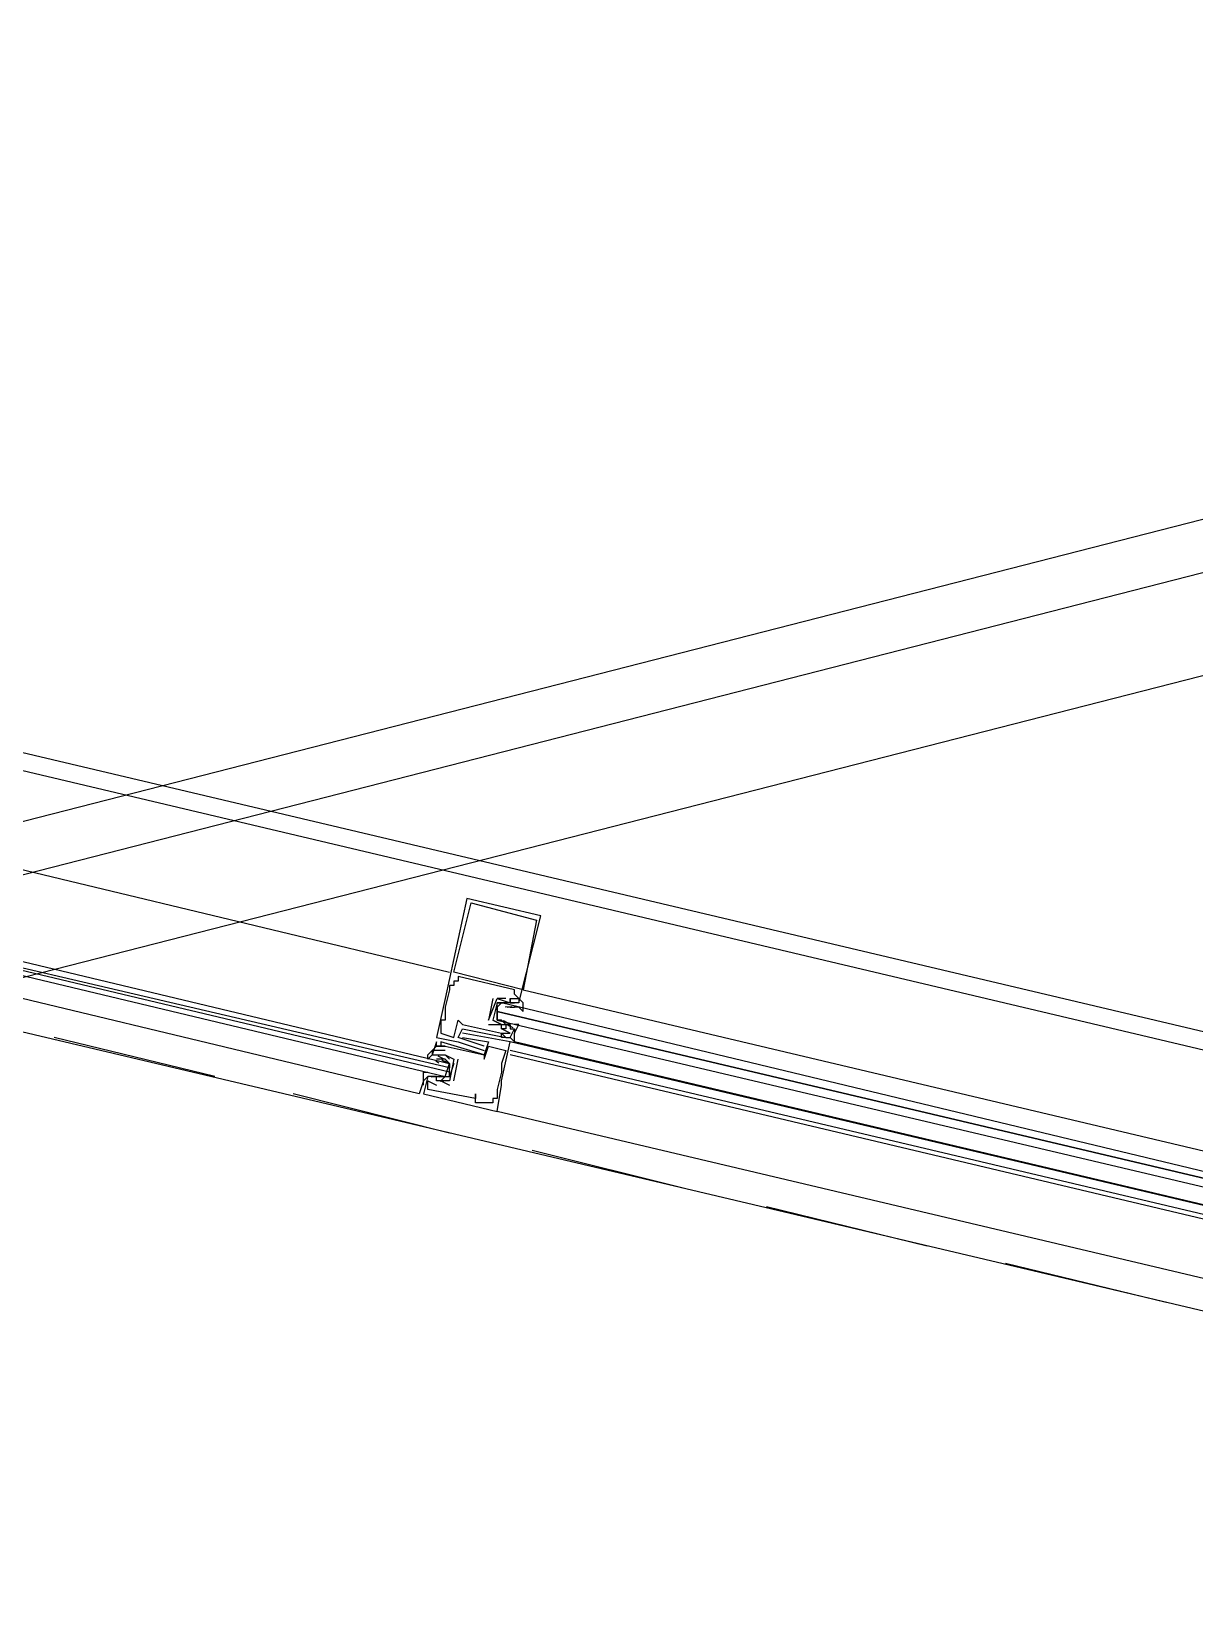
# Model space of a CAD drawing. Header units: feet. Extents: x -84 to 198, y -22 to 181.
# Drawn here: x 79.611 to 83.18, y 149.802 to 154.638 of the extents above; entities that cross this region are included whole.
import ezdxf

# ---------------------------------------------------------------- set-up
doc = ezdxf.new("R2010")
doc.units = ezdxf.units.FT
doc.layers.add('A-LINEA', color=7, linetype='CONTINUOUS')

msp = doc.modelspace()

# ---------------------------------------------------------------- linework, layer by layer
at = {"layer": 'A-LINEA'}
for p, q in [((106.2631, 159.0395), (36.6895, 141.2395)), ((106.2631, 159.0395), (36.6895, 141.2395)), ((106.2378, 158.8683), (36.7876, 141.1026)), ((106.185, 158.5392), (36.9919, 140.8393)), ((90.3333, 149.8844), (75.4933, 153.3911)), ((76.7867, 153.0311), (85.36, 151.0044)), ((76.6133, 152.2711), (85.1867, 150.2444)), ((80.9467, 151.9778), (80.9467, 151.9778)), ((80.96, 151.9644), (80.96, 151.9644)), ((81.16, 151.9111), (81.16, 151.9111)), ((81.1733, 151.9244), (81.1733, 151.9244)), ((80.9067, 151.7511), (80.9067, 151.7511)), ((80.8933, 151.7111), (80.8933, 151.7111)), ((80.8933, 151.6978), (80.8933, 151.6978)), ((80.9067, 151.7244), (80.9067, 151.7244)), ((80.9067, 151.7111), (80.9067, 151.7111)), ((80.92, 151.7378), (80.92, 151.7378)), ((80.92, 151.7244), (80.92, 151.7244)), ((81.0933, 151.6978), (81.0933, 151.6978)), ((81.12, 151.6978), (81.12, 151.6978)), ((81.12, 151.6978), (84.8933, 150.8044)), ((80.88, 151.6711), (80.88, 151.6711)), ((80.88, 151.6444), (80.88, 151.6444)), ((81.0267, 151.6711), (81.0133, 151.6044)), ((81.0267, 151.6711), (81.0267, 151.6711)), ((81.04, 151.6711), (81.04, 151.6711)), ((81.0667, 151.6711), (81.04, 151.6711)), ((81.04, 151.6711), (81.04, 151.6711)), ((81.04, 151.6711), (81.04, 151.6711)), ((81.0643, 151.6453), (81.0848, 151.6459)), ((81.0667, 151.6711), (81.0667, 151.6711)), ((81.0667, 151.6444), (81.0667, 151.6444)), ((81.0702, 151.6446), (81.0821, 151.6456)), ((81.08, 151.6711), (81.08, 151.6711)), ((81.08, 151.6711), (81.08, 151.6711)), ((81.08, 151.6578), (81.08, 151.6578)), ((81.08, 151.6578), (81.08, 151.6578)), ((81.08, 151.6444), (81.0933, 151.6444)), ((81.08, 151.6444), (81.08, 151.6444)), ((81.0835, 151.6446), (81.0954, 151.6456)), ((81.0915, 151.6452), (81.1098, 151.6455)), ((81.0933, 151.6844), (81.0933, 151.6844)), ((81.0933, 151.6578), (81.0933, 151.6578)), ((81.0933, 151.6444), (81.0933, 151.6444)), ((81.1067, 151.6711), (81.1067, 151.6711)), ((81.1067, 151.6578), (81.1067, 151.6578)), ((80.8667, 151.6044), (80.8667, 151.6044)), ((80.88, 151.6311), (80.88, 151.6311)), ((80.88, 151.6178), (80.88, 151.6178)), ((80.88, 151.6044), (80.88, 151.6044)), ((80.92, 151.6044), (80.92, 151.6044)), ((81.0133, 151.6044), (81.0133, 151.6044)), ((81.0133, 151.6044), (81.0133, 151.6044)), ((81.0267, 151.6044), (81.0267, 151.6044)), ((81.0267, 151.6044), (81.0267, 151.6044)), ((81.04, 151.6311), (81.04, 151.6311)), ((81.04, 151.6044), (81.04, 151.6044)), ((81.0533, 151.6044), (81.0533, 151.6044)), ((81.0689, 151.5959), (81.0588, 151.6022)), ((81.0772, 151.5931), (81.0593, 151.6027)), ((81.0667, 151.6044), (81.0667, 151.6044)), ((80.1733, 151.4311), (79.68, 151.5511)), ((80.8533, 151.5511), (80.8533, 151.5511)), ((80.8667, 151.5644), (80.8667, 151.5644)), ((80.9067, 151.5511), (80.9067, 151.5511)), ((80.92, 151.5511), (80.92, 151.5511)), ((80.9333, 151.5911), (80.9333, 151.5911)), ((80.9333, 151.5778), (80.9333, 151.5778)), ((80.9333, 151.5644), (80.9333, 151.5644)), ((80.9333, 151.5511), (80.9333, 151.5511)), ((81.0133, 151.5911), (81.0533, 151.5911)), ((81.0133, 151.5911), (81.0133, 151.5911)), ((81.0533, 151.5911), (81.0533, 151.5911)), ((81.0533, 151.5911), (81.0533, 151.5911)), ((81.0533, 151.5778), (81.0533, 151.5778)), ((81.0533, 151.5778), (81.0533, 151.5778)), ((81.0533, 151.5644), (81.0533, 151.5644)), ((81.0533, 151.5644), (81.0533, 151.5644)), ((81.0533, 151.5511), (81.0533, 151.5511)), ((81.0667, 151.5911), (81.0667, 151.5911)), ((81.08, 151.5911), (81.0667, 151.5911)), ((81.0667, 151.5778), (81.0667, 151.5778)), ((81.0667, 151.5511), (81.0667, 151.5511)), ((81.0667, 151.5511), (81.0667, 151.5511)), ((81.0822, 151.5826), (81.0721, 151.5888)), ((81.0893, 151.5808), (81.073, 151.5893)), ((81.08, 151.5911), (81.08, 151.5911)), ((81.08, 151.5644), (81.08, 151.5644)), ((81.0933, 151.5378), (81.08, 151.5511)), ((81.08, 151.5511), (81.08, 151.5511)), ((81.0933, 151.5378), (81.08, 151.5511)), ((81.0933, 151.5378), (81.08, 151.5511)), ((81.0933, 151.5778), (81.0933, 151.5778)), ((80.84, 151.5111), (80.84, 151.5111)), ((80.8533, 151.5378), (80.8533, 151.5378)), ((80.8533, 151.5244), (80.8533, 151.5244)), ((80.8533, 151.5244), (80.8533, 151.5244)), ((80.8667, 151.5378), (80.8667, 151.5378)), ((80.8667, 151.5244), (80.8667, 151.5244)), ((80.88, 151.5244), (80.88, 151.5244)), ((80.88, 151.5244), (80.88, 151.5244)), ((80.88, 151.5111), (80.88, 151.5111)), ((80.92, 151.5378), (80.92, 151.5378)), ((81, 151.5244), (81, 151.5244)), ((81, 151.5111), (81, 151.5111)), ((81.0133, 151.5378), (81.0133, 151.5378)), ((81.0133, 151.5244), (81.0133, 151.5244)), ((81.0667, 151.5111), (81.0667, 151.5111)), ((84.8667, 150.6444), (81.08, 151.5378)), ((81.08, 151.5378), (81.08, 151.5378)), ((84.8533, 150.6178), (81.08, 151.5111)), ((84.8667, 150.6444), (81.0933, 151.5378)), ((80.84, 151.4978), (80.84, 151.4978)), ((80.84, 151.4844), (80.84, 151.4844)), ((80.8511, 151.4796), (80.8612, 151.4734)), ((80.8533, 151.4978), (80.8533, 151.4978)), ((80.8667, 151.4844), (80.8533, 151.4844)), ((80.8574, 151.4948), (80.8736, 151.4863)), ((80.8667, 151.4978), (80.8667, 151.4978)), ((80.8667, 151.4844), (80.8667, 151.4844)), ((80.8695, 151.4825), (80.8875, 151.4728)), ((80.8778, 151.4796), (80.8879, 151.4734)), ((80.88, 151.4978), (80.88, 151.4978)), ((80.88, 151.4978), (80.88, 151.4978)), ((80.88, 151.4844), (80.88, 151.4844)), ((80.8933, 151.4711), (80.8933, 151.4711)), ((80.9067, 151.4711), (80.8933, 151.4311)), ((80.8933, 151.4444), (80.8933, 151.4578)), ((80.9067, 151.4178), (80.92, 151.4844)), ((80.9067, 151.4844), (80.9067, 151.4844)), ((80.9067, 151.4844), (80.9067, 151.4844)), ((80.92, 151.4844), (80.92, 151.4844)), ((81, 151.4978), (81, 151.4978)), ((81, 151.4978), (81, 151.4978)), ((81, 151.4844), (81, 151.4844)), ((81.0533, 151.4711), (81.0533, 151.4711)), ((81.0533, 151.4578), (81.0533, 151.4578)), ((84.8533, 150.6044), (81.08, 151.4978)), ((80.8267, 151.4311), (80.8133, 151.3778)), ((80.8267, 151.4311), (80.8267, 151.4311)), ((80.8267, 151.4178), (80.8267, 151.4178)), ((80.8267, 151.4044), (80.8267, 151.4044)), ((80.8551, 151.4303), (80.8368, 151.4301)), ((80.8498, 151.431), (80.8379, 151.4299)), ((80.84, 151.4311), (80.84, 151.4311)), ((80.84, 151.4311), (80.8533, 151.4311)), ((80.8533, 151.4444), (80.8533, 151.4444)), ((80.8533, 151.4311), (80.8533, 151.4311)), ((80.8533, 151.4178), (80.8533, 151.4178)), ((80.8533, 151.4178), (80.8533, 151.4178)), ((80.8533, 151.4044), (80.8533, 151.4044)), ((80.8823, 151.4302), (80.8619, 151.4297)), ((80.8765, 151.4176), (80.8646, 151.4166)), ((80.8667, 151.4311), (80.8667, 151.4311)), ((80.8667, 151.4178), (80.8933, 151.4044)), ((80.8667, 151.4178), (80.8667, 151.4178)), ((80.8933, 151.4178), (80.8933, 151.4178)), ((80.8933, 151.4178), (80.8933, 151.4178)), ((80.8933, 151.4044), (80.8933, 151.4044)), ((80.9067, 151.4178), (80.9067, 151.4178)), ((81.0533, 151.4444), (81.0533, 151.4444)), ((81.0533, 151.4178), (81.0533, 151.4178)), ((81.0533, 151.4044), (81.0533, 151.4044)), ((80.8933, 151.2578), (80.4133, 151.3778)), ((80.8133, 151.3778), (80.8133, 151.3778)), ((80.8267, 151.3911), (80.8267, 151.3911)), ((80.9733, 151.3778), (80.9733, 151.3778)), ((80.9733, 151.3644), (80.9733, 151.3644)), ((80.9733, 151.3644), (80.9733, 151.3644)), ((81.0267, 151.3644), (81.0267, 151.3644)), ((81.04, 151.3911), (81.04, 151.3911)), ((81.04, 151.3644), (81.04, 151.3644)), ((80.9733, 151.3511), (80.9733, 151.3511)), ((81.0267, 151.3511), (81.0267, 151.3511)), ((84.8133, 150.4311), (81.04, 151.3244)), ((81.04, 151.3244), (81.04, 151.3244)), ((81.6267, 151.0844), (81.1467, 151.2044)), ((82.36, 150.9111), (81.8667, 151.0311)), ((83.0933, 150.7378), (82.6, 150.8578))]:
    msp.add_line(p, q, dxfattribs=at)
for points in [[(76.72, 152.7511), (78.5067, 152.3244), (80.8933, 151.7511)], [(78.4267, 152.0178), (80.88, 151.4311), (80.8933, 151.4311), (80.8933, 151.4444), (78.4267, 152.0311)], [(78.44, 152.0578), (80.8933, 151.4711), (80.8933, 151.4578), (78.44, 152.0311)], [(80.8133, 151.4044), (80.8133, 151.4178), (80.8, 151.3778), (78.4133, 151.9511)], [(81.1067, 151.6578), (81.1733, 151.9244), (80.9467, 151.9778), (80.88, 151.6711), (80.8533, 151.5511), (80.92, 151.5378), (81, 151.5111)], [(80.96, 151.9644), (81.16, 151.9111), (81.12, 151.6978), (80.9067, 151.7511), (80.96, 151.9644)], [(81.08, 151.6711), (81.08, 151.6711), (81.1067, 151.6711), (81.0933, 151.6844), (81.0933, 151.6978), (80.92, 151.7378), (80.92, 151.7244), (80.9067, 151.7244), (80.9067, 151.7111), (80.8933, 151.7111), (80.8933, 151.6978), (80.88, 151.6444), (80.88, 151.6311), (80.88, 151.6178), (80.88, 151.6044), (80.8667, 151.6044), (80.8667, 151.5644), (80.9067, 151.5511), (80.92, 151.6044), (80.9333, 151.5911), (81.0533, 151.5644), (81.0533, 151.5644), (81.08, 151.5644), (81.0533, 151.5778), (81.0533, 151.5778)], [(81.0133, 151.6044), (81.04, 151.6711), (81.08, 151.6578)], [(81.1067, 151.6444), (81.12, 151.6311), (81.12, 151.6578), (81.1067, 151.6711), (81.1067, 151.6578), (81.0933, 151.6578), (81.08, 151.6578), (81.0667, 151.6578), (81.04, 151.6578), (81.0267, 151.6044)], [(81.0667, 151.5911), (81.0533, 151.6044), (81.04, 151.6044), (81.04, 151.6578), (81.0667, 151.6578)], [(84.88, 150.7378), (81.0533, 151.6578), (81.04, 151.6444), (81.04, 151.6311), (84.88, 150.7244), (81.04, 151.6311), (81.04, 151.6178), (81.04, 151.6044), (84.88, 150.6978)], [(81.08, 151.6578), (81.08, 151.6711), (81.08, 151.6578), (81.0933, 151.6578)], [(81.0667, 151.5911), (81.0667, 151.5778), (81.0533, 151.5778), (81.0533, 151.5911), (81.0267, 151.6044)], [(81.0267, 151.6044), (81.0533, 151.5911), (81.0667, 151.5911), (81.08, 151.5911), (81.08, 151.5778), (81.0933, 151.5778), (81.0933, 151.5644), (81.1067, 151.5911), (81.0933, 151.5911)], [(80.8133, 151.3778), (81.04, 151.3244), (81.0533, 151.4044), (81.0533, 151.4178), (81.08, 151.5378), (80.9333, 151.5644), (80.9333, 151.5644)], [(80.9333, 151.5511), (81.0133, 151.5378), (81, 151.4978), (80.8667, 151.5378), (80.8667, 151.5244), (80.88, 151.5244), (80.8533, 151.5244), (80.8533, 151.5378), (80.84, 151.4978)], [(81, 151.5244), (80.92, 151.5511), (80.9333, 151.5778), (81.0667, 151.5511), (81.0533, 151.5511), (81.0533, 151.5644), (81.0667, 151.5511), (81.08, 151.5511), (81.0933, 151.5778)], [(81.0933, 151.5378), (81.0933, 151.5644), (81.0933, 151.5644)], [(81.0933, 151.5378), (81.0933, 151.5644), (81.0933, 151.5644)], [(81.0933, 151.5378), (81.0933, 151.5644), (81.0933, 151.5644)], [(80.84, 151.4978), (80.8267, 151.4844), (80.8267, 151.4978), (80.84, 151.5111), (80.84, 151.4978), (80.8533, 151.4978), (80.8667, 151.4978), (80.88, 151.4978), (80.8933, 151.4844)], [(80.88, 151.5111), (80.84, 151.5111), (80.8533, 151.5244), (80.88, 151.5244), (80.88, 151.5244), (81, 151.4978), (81, 151.4844), (81.0133, 151.5244), (81.0667, 151.5111), (81.0533, 151.4711), (81.0533, 151.4578), (81.0533, 151.4444), (81.04, 151.3911), (81.04, 151.3644), (81.0267, 151.3644), (81.0267, 151.3511)], [(80.8667, 151.4978), (80.88, 151.4978), (80.9067, 151.4844), (80.8933, 151.4178), (80.8533, 151.4178), (80.8533, 151.4311), (80.84, 151.4311), (80.84, 151.4311)], [(80.8533, 151.4311), (80.8667, 151.4311), (80.88, 151.4311), (80.8933, 151.4711), (80.88, 151.4844), (80.8667, 151.4844)], [(80.88, 151.4978), (80.88, 151.4978), (80.9067, 151.4844), (80.9067, 151.4844)], [(80.8133, 151.4044), (80.8133, 151.4178), (80.8, 151.3778)], [(80.8133, 151.4044), (80.8133, 151.4178), (80.8, 151.3778)], [(80.88, 151.4311), (80.8667, 151.4178), (80.8533, 151.4178), (80.8533, 151.4311), (80.84, 151.4311), (80.8267, 151.4311), (80.8133, 151.4178), (80.8133, 151.4444), (80.8267, 151.4444)], [(81.0267, 151.3511), (80.9733, 151.3511), (80.9733, 151.3644), (80.9733, 151.3778), (80.9733, 151.3644), (80.8267, 151.3911), (80.8267, 151.4044), (80.8267, 151.4178), (80.8533, 151.4044)]]:
    msp.add_lwpolyline(points, dxfattribs=at)

doc.saveas('drawing.dxf')
